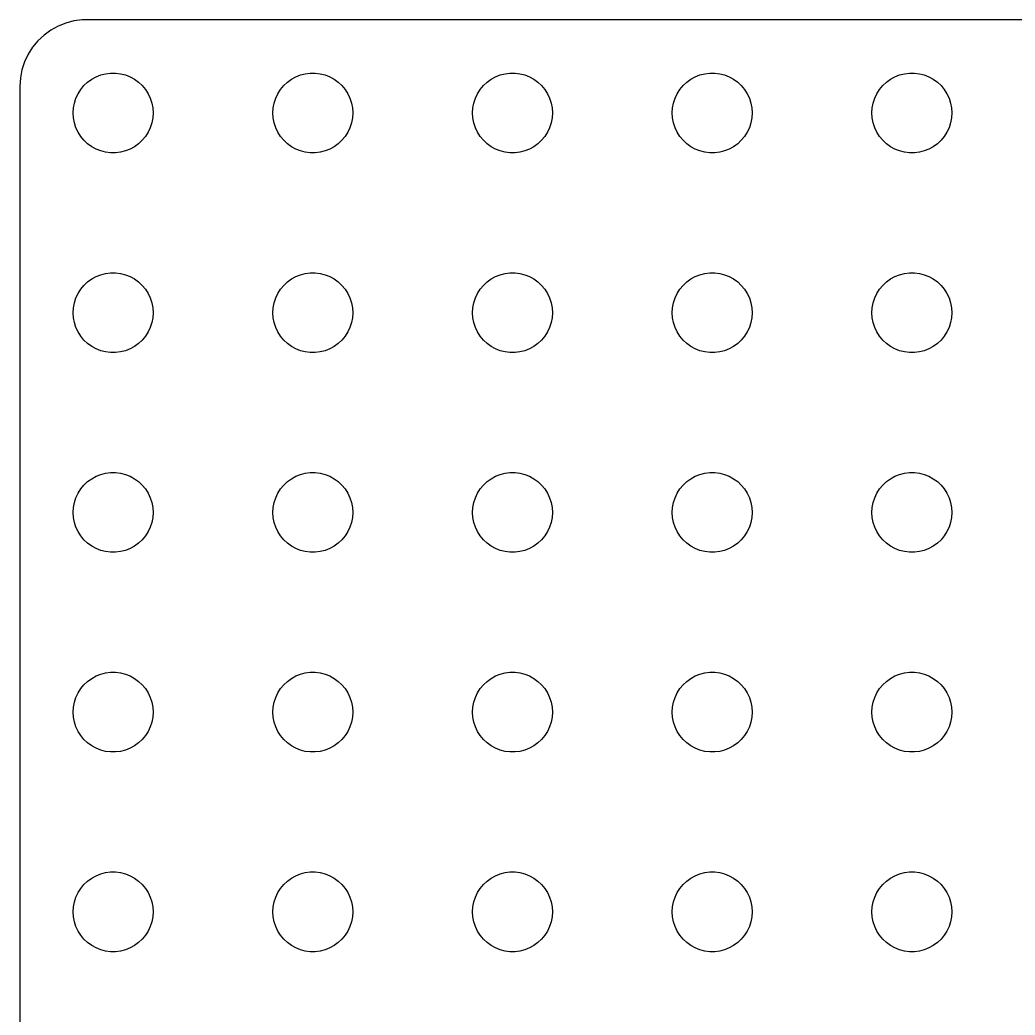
# Model space of a CAD drawing. Header units: metres. Extents: x 0 to 300, y 1 to 299.
# Drawn here: x 0.5 to 75.2, y 224.7 to 299.5 of the extents above; entities that cross this region are included whole.
import ezdxf

# ---------------------------------------------------------------- set-up
doc = ezdxf.new("R2010")
doc.units = ezdxf.units.M

msp = doc.modelspace()

# ---------------------------------------------------------------- linework, layer by layer
for p, q in [((3.37109, 299.024), (2.82086, 298.722)), ((3.95491, 299.255), (3.37109, 299.024)), ((4.56308, 299.411), (3.95491, 299.255)), ((5.18604, 299.49), (4.56308, 299.411)), ((294.814, 299.49), (5.18604, 299.49)), ((2.31287, 298.353), (1.85515, 297.923)), ((2.82086, 298.722), (2.31287, 298.353)), ((1.85515, 297.923), (1.45491, 297.439)), ((1.11845, 296.909), (0.85111, 296.341)), ((1.45491, 297.439), (1.11845, 296.909)), ((0.85111, 296.341), (0.65707, 295.743)), ((0.65707, 295.743), (0.53941, 295.127)), ((6.22266, 295.214), (6.57294, 295.353)), ((6.57294, 295.353), (6.93785, 295.447)), ((6.93785, 295.447), (7.31161, 295.494)), ((7.31161, 295.494), (7.68837, 295.494)), ((7.68837, 295.494), (8.06213, 295.447)), ((8.06213, 295.447), (8.42705, 295.353)), ((8.42705, 295.353), (8.77733, 295.214)), ((21.2227, 295.214), (21.5729, 295.353)), ((21.5729, 295.353), (21.9379, 295.447)), ((21.9379, 295.447), (22.3116, 295.494)), ((22.3116, 295.494), (22.6884, 295.494)), ((22.6884, 295.494), (23.0621, 295.447)), ((23.0621, 295.447), (23.427, 295.353)), ((23.427, 295.353), (23.7773, 295.214)), ((36.2227, 295.214), (36.5729, 295.353)), ((36.5729, 295.353), (36.9379, 295.447)), ((36.9379, 295.447), (37.3116, 295.494)), ((37.3116, 295.494), (37.6884, 295.494)), ((37.6884, 295.494), (38.0621, 295.447)), ((38.0621, 295.447), (38.427, 295.353)), ((38.427, 295.353), (38.7773, 295.214)), ((51.2227, 295.214), (51.5729, 295.353)), ((51.5729, 295.353), (51.9379, 295.447)), ((51.9379, 295.447), (52.3116, 295.494)), ((52.3116, 295.494), (52.6884, 295.494)), ((52.6884, 295.494), (53.0621, 295.447)), ((53.0621, 295.447), (53.427, 295.353)), ((53.427, 295.353), (53.7773, 295.214)), ((66.2227, 295.214), (66.573, 295.353)), ((66.573, 295.353), (66.9379, 295.447)), ((66.9379, 295.447), (67.3116, 295.494)), ((67.3116, 295.494), (67.6884, 295.494)), ((67.6884, 295.494), (68.0621, 295.447)), ((68.0621, 295.447), (68.427, 295.353)), ((68.427, 295.353), (68.7773, 295.214)), ((0.53941, 295.127), (0.5, 294.5)), ((5.07294, 294.263), (5.31308, 294.554)), ((5.31308, 294.554), (5.58772, 294.812)), ((5.58772, 294.812), (5.89252, 295.033)), ((5.89252, 295.033), (6.22266, 295.214)), ((8.77733, 295.214), (9.10747, 295.033)), ((9.10747, 295.033), (9.41226, 294.812)), ((9.41226, 294.812), (9.6869, 294.554)), ((9.6869, 294.554), (9.92705, 294.263)), ((20.0729, 294.263), (20.3131, 294.554)), ((20.3131, 294.554), (20.5877, 294.812)), ((20.5877, 294.812), (20.8925, 295.033)), ((20.8925, 295.033), (21.2227, 295.214)), ((23.7773, 295.214), (24.1075, 295.033)), ((24.1075, 295.033), (24.4123, 294.812)), ((24.4123, 294.812), (24.6869, 294.554)), ((24.6869, 294.554), (24.927, 294.263)), ((35.0729, 294.263), (35.3131, 294.554)), ((35.3131, 294.554), (35.5877, 294.812)), ((35.5877, 294.812), (35.8925, 295.033)), ((35.8925, 295.033), (36.2227, 295.214)), ((38.7773, 295.214), (39.1075, 295.033)), ((39.1075, 295.033), (39.4123, 294.812)), ((39.4123, 294.812), (39.6869, 294.554)), ((39.6869, 294.554), (39.927, 294.263)), ((50.0729, 294.263), (50.3131, 294.554)), ((50.3131, 294.554), (50.5877, 294.812)), ((50.5877, 294.812), (50.8925, 295.033)), ((50.8925, 295.033), (51.2227, 295.214)), ((53.7773, 295.214), (54.1075, 295.033)), ((54.1075, 295.033), (54.4123, 294.812)), ((54.4123, 294.812), (54.6869, 294.554)), ((54.6869, 294.554), (54.927, 294.263)), ((65.073, 294.263), (65.3131, 294.554)), ((65.3131, 294.554), (65.5877, 294.812)), ((65.5877, 294.812), (65.8925, 295.033)), ((65.8925, 295.033), (66.2227, 295.214)), ((68.7773, 295.214), (69.1075, 295.033)), ((69.1075, 295.033), (69.4123, 294.812)), ((69.4123, 294.812), (69.6869, 294.554)), ((69.6869, 294.554), (69.927, 294.263)), ((0.5, 294.5), (0.5, 5.5)), ((4.71066, 293.604), (4.87108, 293.945)), ((4.87108, 293.945), (5.07294, 294.263)), ((9.92705, 294.263), (10.1289, 293.945)), ((10.1289, 293.945), (10.2893, 293.604)), ((19.7107, 293.604), (19.8711, 293.945)), ((19.8711, 293.945), (20.0729, 294.263)), ((24.927, 294.263), (25.1289, 293.945)), ((25.1289, 293.945), (25.2893, 293.604)), ((34.7107, 293.604), (34.8711, 293.945)), ((34.8711, 293.945), (35.0729, 294.263)), ((39.927, 294.263), (40.1289, 293.945)), ((40.1289, 293.945), (40.2893, 293.604)), ((49.7107, 293.604), (49.8711, 293.945)), ((49.8711, 293.945), (50.0729, 294.263)), ((54.927, 294.263), (55.1289, 293.945)), ((55.1289, 293.945), (55.2893, 293.604)), ((64.7107, 293.604), (64.8711, 293.945)), ((64.8711, 293.945), (65.073, 294.263)), ((69.927, 294.263), (70.1289, 293.945)), ((70.1289, 293.945), (70.2893, 293.604)), ((4.52365, 292.876), (4.59424, 293.246)), ((4.59424, 293.246), (4.71066, 293.604)), ((10.2893, 293.604), (10.4057, 293.246)), ((10.4057, 293.246), (10.4763, 292.876)), ((19.5237, 292.876), (19.5942, 293.246)), ((19.5942, 293.246), (19.7107, 293.604)), ((25.2893, 293.604), (25.4057, 293.246)), ((25.4057, 293.246), (25.4763, 292.876)), ((34.5237, 292.876), (34.5942, 293.246)), ((34.5942, 293.246), (34.7107, 293.604)), ((40.2893, 293.604), (40.4057, 293.246)), ((40.4057, 293.246), (40.4763, 292.876)), ((49.5237, 292.876), (49.5942, 293.246)), ((49.5942, 293.246), (49.7107, 293.604)), ((55.2893, 293.604), (55.4057, 293.246)), ((55.4057, 293.246), (55.4763, 292.876)), ((64.5237, 292.876), (64.5943, 293.246)), ((64.5943, 293.246), (64.7107, 293.604)), ((70.2893, 293.604), (70.4057, 293.246)), ((70.4057, 293.246), (70.4763, 292.876)), ((4.5, 292.5), (4.52365, 292.876)), ((4.52365, 292.124), (4.5, 292.5)), ((10.4763, 292.876), (10.5, 292.5)), ((10.5, 292.5), (10.4763, 292.124)), ((19.5, 292.5), (19.5237, 292.876)), ((19.5237, 292.124), (19.5, 292.5)), ((25.4763, 292.876), (25.5, 292.5)), ((25.5, 292.5), (25.4763, 292.124)), ((34.5, 292.5), (34.5237, 292.876)), ((34.5237, 292.124), (34.5, 292.5)), ((40.4763, 292.876), (40.5, 292.5)), ((40.5, 292.5), (40.4763, 292.124)), ((49.5, 292.5), (49.5237, 292.876)), ((49.5237, 292.124), (49.5, 292.5)), ((55.4763, 292.876), (55.5, 292.5)), ((55.5, 292.5), (55.4763, 292.124)), ((64.5, 292.5), (64.5237, 292.876)), ((64.5237, 292.124), (64.5, 292.5)), ((70.4763, 292.876), (70.5, 292.5)), ((70.5, 292.5), (70.4763, 292.124)), ((4.59424, 291.754), (4.52365, 292.124)), ((4.71066, 291.396), (4.59424, 291.754)), ((10.4057, 291.754), (10.2893, 291.396)), ((10.4763, 292.124), (10.4057, 291.754)), ((19.5942, 291.754), (19.5237, 292.124)), ((19.7107, 291.396), (19.5942, 291.754)), ((25.4057, 291.754), (25.2893, 291.396)), ((25.4763, 292.124), (25.4057, 291.754)), ((34.5942, 291.754), (34.5237, 292.124)), ((34.7107, 291.396), (34.5942, 291.754)), ((40.4057, 291.754), (40.2893, 291.396)), ((40.4763, 292.124), (40.4057, 291.754)), ((49.5942, 291.754), (49.5237, 292.124)), ((49.7107, 291.396), (49.5942, 291.754)), ((55.4057, 291.754), (55.2893, 291.396)), ((55.4763, 292.124), (55.4057, 291.754)), ((64.5943, 291.754), (64.5237, 292.124)), ((64.7107, 291.396), (64.5943, 291.754)), ((70.4057, 291.754), (70.2893, 291.396)), ((70.4763, 292.124), (70.4057, 291.754)), ((4.87108, 291.055), (4.71066, 291.396)), ((5.07294, 290.737), (4.87108, 291.055)), ((10.1289, 291.055), (9.92705, 290.737)), ((10.2893, 291.396), (10.1289, 291.055)), ((19.8711, 291.055), (19.7107, 291.396)), ((20.0729, 290.737), (19.8711, 291.055)), ((25.1289, 291.055), (24.927, 290.737)), ((25.2893, 291.396), (25.1289, 291.055)), ((34.8711, 291.055), (34.7107, 291.396)), ((35.0729, 290.737), (34.8711, 291.055)), ((40.1289, 291.055), (39.927, 290.737)), ((40.2893, 291.396), (40.1289, 291.055)), ((49.8711, 291.055), (49.7107, 291.396)), ((50.0729, 290.737), (49.8711, 291.055)), ((55.1289, 291.055), (54.927, 290.737)), ((55.2893, 291.396), (55.1289, 291.055)), ((64.8711, 291.055), (64.7107, 291.396)), ((65.073, 290.737), (64.8711, 291.055)), ((70.1289, 291.055), (69.927, 290.737)), ((70.2893, 291.396), (70.1289, 291.055)), ((5.31308, 290.446), (5.07294, 290.737)), ((5.58772, 290.188), (5.31308, 290.446)), ((5.89252, 289.967), (5.58772, 290.188)), ((9.41226, 290.188), (9.10747, 289.967)), ((9.6869, 290.446), (9.41226, 290.188)), ((9.92705, 290.737), (9.6869, 290.446)), ((20.3131, 290.446), (20.0729, 290.737)), ((20.5877, 290.188), (20.3131, 290.446)), ((20.8925, 289.967), (20.5877, 290.188)), ((24.4123, 290.188), (24.1075, 289.967)), ((24.6869, 290.446), (24.4123, 290.188)), ((24.927, 290.737), (24.6869, 290.446)), ((35.3131, 290.446), (35.0729, 290.737)), ((35.5877, 290.188), (35.3131, 290.446)), ((35.8925, 289.967), (35.5877, 290.188)), ((39.4123, 290.188), (39.1075, 289.967)), ((39.6869, 290.446), (39.4123, 290.188)), ((39.927, 290.737), (39.6869, 290.446)), ((50.3131, 290.446), (50.0729, 290.737)), ((50.5877, 290.188), (50.3131, 290.446)), ((50.8925, 289.967), (50.5877, 290.188)), ((54.4123, 290.188), (54.1075, 289.967)), ((54.6869, 290.446), (54.4123, 290.188)), ((54.927, 290.737), (54.6869, 290.446)), ((65.3131, 290.446), (65.073, 290.737)), ((65.5877, 290.188), (65.3131, 290.446)), ((65.8925, 289.967), (65.5877, 290.188)), ((69.4123, 290.188), (69.1075, 289.967)), ((69.6869, 290.446), (69.4123, 290.188)), ((69.927, 290.737), (69.6869, 290.446)), ((6.22266, 289.786), (5.89252, 289.967)), ((6.57294, 289.647), (6.22266, 289.786)), ((6.93785, 289.553), (6.57294, 289.647)), ((7.31161, 289.506), (6.93785, 289.553)), ((7.68837, 289.506), (7.31161, 289.506)), ((8.06213, 289.553), (7.68837, 289.506)), ((8.42705, 289.647), (8.06213, 289.553)), ((8.77733, 289.786), (8.42705, 289.647)), ((9.10747, 289.967), (8.77733, 289.786)), ((21.2227, 289.786), (20.8925, 289.967)), ((21.5729, 289.647), (21.2227, 289.786)), ((21.9379, 289.553), (21.5729, 289.647)), ((22.3116, 289.506), (21.9379, 289.553)), ((22.6884, 289.506), (22.3116, 289.506)), ((23.0621, 289.553), (22.6884, 289.506)), ((23.427, 289.647), (23.0621, 289.553)), ((23.7773, 289.786), (23.427, 289.647)), ((24.1075, 289.967), (23.7773, 289.786)), ((36.2227, 289.786), (35.8925, 289.967)), ((36.5729, 289.647), (36.2227, 289.786)), ((36.9379, 289.553), (36.5729, 289.647)), ((37.3116, 289.506), (36.9379, 289.553)), ((37.6884, 289.506), (37.3116, 289.506)), ((38.0621, 289.553), (37.6884, 289.506)), ((38.427, 289.647), (38.0621, 289.553)), ((38.7773, 289.786), (38.427, 289.647)), ((39.1075, 289.967), (38.7773, 289.786)), ((51.2227, 289.786), (50.8925, 289.967)), ((51.5729, 289.647), (51.2227, 289.786)), ((51.9379, 289.553), (51.5729, 289.647)), ((52.3116, 289.506), (51.9379, 289.553)), ((52.6884, 289.506), (52.3116, 289.506)), ((53.0621, 289.553), (52.6884, 289.506)), ((53.427, 289.647), (53.0621, 289.553)), ((53.7773, 289.786), (53.427, 289.647)), ((54.1075, 289.967), (53.7773, 289.786)), ((66.2227, 289.786), (65.8925, 289.967)), ((66.573, 289.647), (66.2227, 289.786)), ((66.9379, 289.553), (66.573, 289.647)), ((67.3116, 289.506), (66.9379, 289.553)), ((67.6884, 289.506), (67.3116, 289.506)), ((68.0621, 289.553), (67.6884, 289.506)), ((68.427, 289.647), (68.0621, 289.553)), ((68.7773, 289.786), (68.427, 289.647)), ((69.1075, 289.967), (68.7773, 289.786)), ((6.22266, 280.214), (6.57294, 280.353)), ((6.57294, 280.353), (6.93785, 280.447)), ((6.93785, 280.447), (7.31161, 280.494)), ((7.31161, 280.494), (7.68837, 280.494)), ((7.68837, 280.494), (8.06213, 280.447)), ((8.06213, 280.447), (8.42705, 280.353)), ((8.42705, 280.353), (8.77733, 280.214)), ((21.2227, 280.214), (21.5729, 280.353)), ((21.5729, 280.353), (21.9379, 280.447)), ((21.9379, 280.447), (22.3116, 280.494)), ((22.3116, 280.494), (22.6884, 280.494)), ((22.6884, 280.494), (23.0621, 280.447)), ((23.0621, 280.447), (23.427, 280.353)), ((23.427, 280.353), (23.7773, 280.214)), ((36.2227, 280.214), (36.5729, 280.353)), ((36.5729, 280.353), (36.9379, 280.447)), ((36.9379, 280.447), (37.3116, 280.494)), ((37.3116, 280.494), (37.6884, 280.494)), ((37.6884, 280.494), (38.0621, 280.447)), ((38.0621, 280.447), (38.427, 280.353)), ((38.427, 280.353), (38.7773, 280.214)), ((51.2227, 280.214), (51.5729, 280.353)), ((51.5729, 280.353), (51.9379, 280.447)), ((51.9379, 280.447), (52.3116, 280.494)), ((52.3116, 280.494), (52.6884, 280.494)), ((52.6884, 280.494), (53.0621, 280.447)), ((53.0621, 280.447), (53.427, 280.353)), ((53.427, 280.353), (53.7773, 280.214)), ((66.2227, 280.214), (66.573, 280.353)), ((66.573, 280.353), (66.9379, 280.447)), ((66.9379, 280.447), (67.3116, 280.494)), ((67.3116, 280.494), (67.6884, 280.494)), ((67.6884, 280.494), (68.0621, 280.447)), ((68.0621, 280.447), (68.427, 280.353)), ((68.427, 280.353), (68.7773, 280.214)), ((5.31308, 279.554), (5.58772, 279.812)), ((5.58772, 279.812), (5.89252, 280.033)), ((5.89252, 280.033), (6.22266, 280.214)), ((8.77733, 280.214), (9.10747, 280.033)), ((9.10747, 280.033), (9.41226, 279.812)), ((9.41226, 279.812), (9.6869, 279.554)), ((20.3131, 279.554), (20.5877, 279.812)), ((20.5877, 279.812), (20.8925, 280.033)), ((20.8925, 280.033), (21.2227, 280.214)), ((23.7773, 280.214), (24.1075, 280.033)), ((24.1075, 280.033), (24.4123, 279.812)), ((24.4123, 279.812), (24.6869, 279.554)), ((35.3131, 279.554), (35.5877, 279.812)), ((35.5877, 279.812), (35.8925, 280.033)), ((35.8925, 280.033), (36.2227, 280.214)), ((38.7773, 280.214), (39.1075, 280.033)), ((39.1075, 280.033), (39.4123, 279.812)), ((39.4123, 279.812), (39.6869, 279.554)), ((50.3131, 279.554), (50.5877, 279.812)), ((50.5877, 279.812), (50.8925, 280.033)), ((50.8925, 280.033), (51.2227, 280.214)), ((53.7773, 280.214), (54.1075, 280.033)), ((54.1075, 280.033), (54.4123, 279.812)), ((54.4123, 279.812), (54.6869, 279.554)), ((65.3131, 279.554), (65.5877, 279.812)), ((65.5877, 279.812), (65.8925, 280.033)), ((65.8925, 280.033), (66.2227, 280.214)), ((68.7773, 280.214), (69.1075, 280.033)), ((69.1075, 280.033), (69.4123, 279.812)), ((69.4123, 279.812), (69.6869, 279.554)), ((4.71066, 278.604), (4.87108, 278.945)), ((4.87108, 278.945), (5.07294, 279.263)), ((5.07294, 279.263), (5.31308, 279.554)), ((9.6869, 279.554), (9.92705, 279.263)), ((9.92705, 279.263), (10.1289, 278.945)), ((10.1289, 278.945), (10.2893, 278.604)), ((19.7107, 278.604), (19.8711, 278.945)), ((19.8711, 278.945), (20.0729, 279.263)), ((20.0729, 279.263), (20.3131, 279.554)), ((24.6869, 279.554), (24.927, 279.263)), ((24.927, 279.263), (25.1289, 278.945)), ((25.1289, 278.945), (25.2893, 278.604)), ((34.7107, 278.604), (34.8711, 278.945)), ((34.8711, 278.945), (35.0729, 279.263)), ((35.0729, 279.263), (35.3131, 279.554)), ((39.6869, 279.554), (39.927, 279.263)), ((39.927, 279.263), (40.1289, 278.945)), ((40.1289, 278.945), (40.2893, 278.604)), ((49.7107, 278.604), (49.8711, 278.945)), ((49.8711, 278.945), (50.0729, 279.263)), ((50.0729, 279.263), (50.3131, 279.554)), ((54.6869, 279.554), (54.927, 279.263)), ((54.927, 279.263), (55.1289, 278.945)), ((55.1289, 278.945), (55.2893, 278.604)), ((64.7107, 278.604), (64.8711, 278.945)), ((64.8711, 278.945), (65.073, 279.263)), ((65.073, 279.263), (65.3131, 279.554)), ((69.6869, 279.554), (69.927, 279.263)), ((69.927, 279.263), (70.1289, 278.945)), ((70.1289, 278.945), (70.2893, 278.604)), ((4.52365, 277.876), (4.59424, 278.246)), ((4.59424, 278.246), (4.71066, 278.604)), ((10.2893, 278.604), (10.4057, 278.246)), ((10.4057, 278.246), (10.4763, 277.876)), ((19.5237, 277.876), (19.5942, 278.246)), ((19.5942, 278.246), (19.7107, 278.604)), ((25.2893, 278.604), (25.4057, 278.246)), ((25.4057, 278.246), (25.4763, 277.876)), ((34.5237, 277.876), (34.5942, 278.246)), ((34.5942, 278.246), (34.7107, 278.604)), ((40.2893, 278.604), (40.4057, 278.246)), ((40.4057, 278.246), (40.4763, 277.876)), ((49.5237, 277.876), (49.5942, 278.246)), ((49.5942, 278.246), (49.7107, 278.604)), ((55.2893, 278.604), (55.4057, 278.246)), ((55.4057, 278.246), (55.4763, 277.876)), ((64.5237, 277.876), (64.5943, 278.246)), ((64.5943, 278.246), (64.7107, 278.604)), ((70.2893, 278.604), (70.4057, 278.246)), ((70.4057, 278.246), (70.4763, 277.876)), ((4.5, 277.5), (4.52365, 277.876)), ((4.52365, 277.124), (4.5, 277.5)), ((10.4763, 277.876), (10.5, 277.5)), ((10.5, 277.5), (10.4763, 277.124)), ((19.5, 277.5), (19.5237, 277.876)), ((19.5237, 277.124), (19.5, 277.5)), ((25.4763, 277.876), (25.5, 277.5)), ((25.5, 277.5), (25.4763, 277.124)), ((34.5, 277.5), (34.5237, 277.876)), ((34.5237, 277.124), (34.5, 277.5)), ((40.4763, 277.876), (40.5, 277.5)), ((40.5, 277.5), (40.4763, 277.124)), ((49.5, 277.5), (49.5237, 277.876)), ((49.5237, 277.124), (49.5, 277.5)), ((55.4763, 277.876), (55.5, 277.5)), ((55.5, 277.5), (55.4763, 277.124)), ((64.5, 277.5), (64.5237, 277.876)), ((64.5237, 277.124), (64.5, 277.5)), ((70.4763, 277.876), (70.5, 277.5)), ((70.5, 277.5), (70.4763, 277.124)), ((4.59424, 276.754), (4.52365, 277.124)), ((4.71066, 276.396), (4.59424, 276.754)), ((10.4057, 276.754), (10.2893, 276.396)), ((10.4763, 277.124), (10.4057, 276.754)), ((19.5942, 276.754), (19.5237, 277.124)), ((19.7107, 276.396), (19.5942, 276.754)), ((25.4057, 276.754), (25.2893, 276.396)), ((25.4763, 277.124), (25.4057, 276.754)), ((34.5942, 276.754), (34.5237, 277.124)), ((34.7107, 276.396), (34.5942, 276.754)), ((40.4057, 276.754), (40.2893, 276.396)), ((40.4763, 277.124), (40.4057, 276.754)), ((49.5942, 276.754), (49.5237, 277.124)), ((49.7107, 276.396), (49.5942, 276.754)), ((55.4057, 276.754), (55.2893, 276.396)), ((55.4763, 277.124), (55.4057, 276.754)), ((64.5943, 276.754), (64.5237, 277.124)), ((64.7107, 276.396), (64.5943, 276.754)), ((70.4057, 276.754), (70.2893, 276.396)), ((70.4763, 277.124), (70.4057, 276.754)), ((4.87108, 276.055), (4.71066, 276.396)), ((5.07294, 275.737), (4.87108, 276.055)), ((10.1289, 276.055), (9.92705, 275.737)), ((10.2893, 276.396), (10.1289, 276.055)), ((19.8711, 276.055), (19.7107, 276.396)), ((20.0729, 275.737), (19.8711, 276.055)), ((25.1289, 276.055), (24.927, 275.737)), ((25.2893, 276.396), (25.1289, 276.055)), ((34.8711, 276.055), (34.7107, 276.396)), ((35.0729, 275.737), (34.8711, 276.055)), ((40.1289, 276.055), (39.927, 275.737)), ((40.2893, 276.396), (40.1289, 276.055)), ((49.8711, 276.055), (49.7107, 276.396)), ((50.0729, 275.737), (49.8711, 276.055)), ((55.1289, 276.055), (54.927, 275.737)), ((55.2893, 276.396), (55.1289, 276.055)), ((64.8711, 276.055), (64.7107, 276.396)), ((65.073, 275.737), (64.8711, 276.055)), ((70.1289, 276.055), (69.927, 275.737)), ((70.2893, 276.396), (70.1289, 276.055)), ((5.31308, 275.446), (5.07294, 275.737)), ((5.58772, 275.188), (5.31308, 275.446)), ((5.89252, 274.967), (5.58772, 275.188)), ((9.41226, 275.188), (9.10747, 274.967)), ((9.6869, 275.446), (9.41226, 275.188)), ((9.92705, 275.737), (9.6869, 275.446)), ((20.3131, 275.446), (20.0729, 275.737)), ((20.5877, 275.188), (20.3131, 275.446)), ((20.8925, 274.967), (20.5877, 275.188)), ((24.4123, 275.188), (24.1075, 274.967)), ((24.6869, 275.446), (24.4123, 275.188)), ((24.927, 275.737), (24.6869, 275.446)), ((35.3131, 275.446), (35.0729, 275.737)), ((35.5877, 275.188), (35.3131, 275.446)), ((35.8925, 274.967), (35.5877, 275.188)), ((39.4123, 275.188), (39.1075, 274.967)), ((39.6869, 275.446), (39.4123, 275.188)), ((39.927, 275.737), (39.6869, 275.446)), ((50.3131, 275.446), (50.0729, 275.737)), ((50.5877, 275.188), (50.3131, 275.446)), ((50.8925, 274.967), (50.5877, 275.188)), ((54.4123, 275.188), (54.1075, 274.967)), ((54.6869, 275.446), (54.4123, 275.188)), ((54.927, 275.737), (54.6869, 275.446)), ((65.3131, 275.446), (65.073, 275.737)), ((65.5877, 275.188), (65.3131, 275.446)), ((65.8925, 274.967), (65.5877, 275.188)), ((69.4123, 275.188), (69.1075, 274.967)), ((69.6869, 275.446), (69.4123, 275.188)), ((69.927, 275.737), (69.6869, 275.446)), ((6.22266, 274.786), (5.89252, 274.967)), ((6.57294, 274.647), (6.22266, 274.786)), ((6.93785, 274.553), (6.57294, 274.647)), ((7.31161, 274.506), (6.93785, 274.553)), ((7.68837, 274.506), (7.31161, 274.506)), ((8.06213, 274.553), (7.68837, 274.506)), ((8.42705, 274.647), (8.06213, 274.553)), ((8.77733, 274.786), (8.42705, 274.647)), ((9.10747, 274.967), (8.77733, 274.786)), ((21.2227, 274.786), (20.8925, 274.967)), ((21.5729, 274.647), (21.2227, 274.786)), ((21.9379, 274.553), (21.5729, 274.647)), ((22.3116, 274.506), (21.9379, 274.553)), ((22.6884, 274.506), (22.3116, 274.506)), ((23.0621, 274.553), (22.6884, 274.506)), ((23.427, 274.647), (23.0621, 274.553)), ((23.7773, 274.786), (23.427, 274.647)), ((24.1075, 274.967), (23.7773, 274.786)), ((36.2227, 274.786), (35.8925, 274.967)), ((36.5729, 274.647), (36.2227, 274.786)), ((36.9379, 274.553), (36.5729, 274.647)), ((37.3116, 274.506), (36.9379, 274.553)), ((37.6884, 274.506), (37.3116, 274.506)), ((38.0621, 274.553), (37.6884, 274.506)), ((38.427, 274.647), (38.0621, 274.553)), ((38.7773, 274.786), (38.427, 274.647)), ((39.1075, 274.967), (38.7773, 274.786)), ((51.2227, 274.786), (50.8925, 274.967)), ((51.5729, 274.647), (51.2227, 274.786)), ((51.9379, 274.553), (51.5729, 274.647)), ((52.3116, 274.506), (51.9379, 274.553)), ((52.6884, 274.506), (52.3116, 274.506)), ((53.0621, 274.553), (52.6884, 274.506)), ((53.427, 274.647), (53.0621, 274.553)), ((53.7773, 274.786), (53.427, 274.647)), ((54.1075, 274.967), (53.7773, 274.786)), ((66.2227, 274.786), (65.8925, 274.967)), ((66.573, 274.647), (66.2227, 274.786)), ((66.9379, 274.553), (66.573, 274.647)), ((67.3116, 274.506), (66.9379, 274.553)), ((67.6884, 274.506), (67.3116, 274.506)), ((68.0621, 274.553), (67.6884, 274.506)), ((68.427, 274.647), (68.0621, 274.553)), ((68.7773, 274.786), (68.427, 274.647)), ((69.1075, 274.967), (68.7773, 274.786)), ((6.57294, 265.353), (6.93785, 265.447)), ((6.93785, 265.447), (7.31161, 265.494)), ((7.31161, 265.494), (7.68837, 265.494)), ((7.68837, 265.494), (8.06213, 265.447)), ((8.06213, 265.447), (8.42705, 265.353)), ((21.5729, 265.353), (21.9379, 265.447)), ((21.9379, 265.447), (22.3116, 265.494)), ((22.3116, 265.494), (22.6884, 265.494)), ((22.6884, 265.494), (23.0621, 265.447)), ((23.0621, 265.447), (23.427, 265.353)), ((36.5729, 265.353), (36.9379, 265.447)), ((36.9379, 265.447), (37.3116, 265.494)), ((37.3116, 265.494), (37.6884, 265.494)), ((37.6884, 265.494), (38.0621, 265.447)), ((38.0621, 265.447), (38.427, 265.353)), ((51.5729, 265.353), (51.9379, 265.447)), ((51.9379, 265.447), (52.3116, 265.494)), ((52.3116, 265.494), (52.6884, 265.494)), ((52.6884, 265.494), (53.0621, 265.447)), ((53.0621, 265.447), (53.427, 265.353)), ((66.573, 265.353), (66.9379, 265.447)), ((66.9379, 265.447), (67.3116, 265.494)), ((67.3116, 265.494), (67.6884, 265.494)), ((67.6884, 265.494), (68.0621, 265.447)), ((68.0621, 265.447), (68.427, 265.353)), ((5.31308, 264.554), (5.58772, 264.812)), ((5.58772, 264.812), (5.89252, 265.033)), ((5.89252, 265.033), (6.22266, 265.214)), ((6.22266, 265.214), (6.57294, 265.353)), ((8.42705, 265.353), (8.77733, 265.214)), ((8.77733, 265.214), (9.10747, 265.033)), ((9.10747, 265.033), (9.41226, 264.812)), ((9.41226, 264.812), (9.6869, 264.554)), ((20.3131, 264.554), (20.5877, 264.812)), ((20.5877, 264.812), (20.8925, 265.033)), ((20.8925, 265.033), (21.2227, 265.214)), ((21.2227, 265.214), (21.5729, 265.353)), ((23.427, 265.353), (23.7773, 265.214)), ((23.7773, 265.214), (24.1075, 265.033)), ((24.1075, 265.033), (24.4123, 264.812)), ((24.4123, 264.812), (24.6869, 264.554)), ((35.3131, 264.554), (35.5877, 264.812)), ((35.5877, 264.812), (35.8925, 265.033)), ((35.8925, 265.033), (36.2227, 265.214)), ((36.2227, 265.214), (36.5729, 265.353)), ((38.427, 265.353), (38.7773, 265.214)), ((38.7773, 265.214), (39.1075, 265.033)), ((39.1075, 265.033), (39.4123, 264.812)), ((39.4123, 264.812), (39.6869, 264.554)), ((50.3131, 264.554), (50.5877, 264.812)), ((50.5877, 264.812), (50.8925, 265.033)), ((50.8925, 265.033), (51.2227, 265.214)), ((51.2227, 265.214), (51.5729, 265.353)), ((53.427, 265.353), (53.7773, 265.214)), ((53.7773, 265.214), (54.1075, 265.033)), ((54.1075, 265.033), (54.4123, 264.812)), ((54.4123, 264.812), (54.6869, 264.554)), ((65.3131, 264.554), (65.5877, 264.812)), ((65.5877, 264.812), (65.8925, 265.033)), ((65.8925, 265.033), (66.2227, 265.214)), ((66.2227, 265.214), (66.573, 265.353)), ((68.427, 265.353), (68.7773, 265.214)), ((68.7773, 265.214), (69.1075, 265.033)), ((69.1075, 265.033), (69.4123, 264.812)), ((69.4123, 264.812), (69.6869, 264.554)), ((4.71066, 263.604), (4.87108, 263.945)), ((4.87108, 263.945), (5.07294, 264.263)), ((5.07294, 264.263), (5.31308, 264.554)), ((9.6869, 264.554), (9.92705, 264.263)), ((9.92705, 264.263), (10.1289, 263.945)), ((10.1289, 263.945), (10.2893, 263.604)), ((19.7107, 263.604), (19.8711, 263.945)), ((19.8711, 263.945), (20.0729, 264.263)), ((20.0729, 264.263), (20.3131, 264.554)), ((24.6869, 264.554), (24.927, 264.263)), ((24.927, 264.263), (25.1289, 263.945)), ((25.1289, 263.945), (25.2893, 263.604)), ((34.7107, 263.604), (34.8711, 263.945)), ((34.8711, 263.945), (35.0729, 264.263)), ((35.0729, 264.263), (35.3131, 264.554)), ((39.6869, 264.554), (39.927, 264.263)), ((39.927, 264.263), (40.1289, 263.945)), ((40.1289, 263.945), (40.2893, 263.604)), ((49.7107, 263.604), (49.8711, 263.945)), ((49.8711, 263.945), (50.0729, 264.263)), ((50.0729, 264.263), (50.3131, 264.554)), ((54.6869, 264.554), (54.927, 264.263)), ((54.927, 264.263), (55.1289, 263.945)), ((55.1289, 263.945), (55.2893, 263.604)), ((64.7107, 263.604), (64.8711, 263.945)), ((64.8711, 263.945), (65.073, 264.263)), ((65.073, 264.263), (65.3131, 264.554)), ((69.6869, 264.554), (69.927, 264.263)), ((69.927, 264.263), (70.1289, 263.945)), ((70.1289, 263.945), (70.2893, 263.604)), ((4.52365, 262.876), (4.59424, 263.246)), ((4.59424, 263.246), (4.71066, 263.604)), ((10.2893, 263.604), (10.4057, 263.246)), ((10.4057, 263.246), (10.4763, 262.876)), ((19.5237, 262.876), (19.5942, 263.246)), ((19.5942, 263.246), (19.7107, 263.604)), ((25.2893, 263.604), (25.4057, 263.246)), ((25.4057, 263.246), (25.4763, 262.876)), ((34.5237, 262.876), (34.5942, 263.246)), ((34.5942, 263.246), (34.7107, 263.604)), ((40.2893, 263.604), (40.4057, 263.246)), ((40.4057, 263.246), (40.4763, 262.876)), ((49.5237, 262.876), (49.5942, 263.246)), ((49.5942, 263.246), (49.7107, 263.604)), ((55.2893, 263.604), (55.4057, 263.246)), ((55.4057, 263.246), (55.4763, 262.876)), ((64.5237, 262.876), (64.5943, 263.246)), ((64.5943, 263.246), (64.7107, 263.604)), ((70.2893, 263.604), (70.4057, 263.246)), ((70.4057, 263.246), (70.4763, 262.876)), ((4.5, 262.5), (4.52365, 262.876)), ((4.52365, 262.124), (4.5, 262.5)), ((10.4763, 262.876), (10.5, 262.5)), ((10.5, 262.5), (10.4763, 262.124)), ((19.5, 262.5), (19.5237, 262.876)), ((19.5237, 262.124), (19.5, 262.5)), ((25.4763, 262.876), (25.5, 262.5)), ((25.5, 262.5), (25.4763, 262.124)), ((34.5, 262.5), (34.5237, 262.876)), ((34.5237, 262.124), (34.5, 262.5)), ((40.4763, 262.876), (40.5, 262.5)), ((40.5, 262.5), (40.4763, 262.124)), ((49.5, 262.5), (49.5237, 262.876)), ((49.5237, 262.124), (49.5, 262.5)), ((55.4763, 262.876), (55.5, 262.5)), ((55.5, 262.5), (55.4763, 262.124)), ((64.5, 262.5), (64.5237, 262.876)), ((64.5237, 262.124), (64.5, 262.5)), ((70.4763, 262.876), (70.5, 262.5)), ((70.5, 262.5), (70.4763, 262.124)), ((4.59424, 261.754), (4.52365, 262.124)), ((4.71066, 261.396), (4.59424, 261.754)), ((10.4057, 261.754), (10.2893, 261.396)), ((10.4763, 262.124), (10.4057, 261.754)), ((19.5942, 261.754), (19.5237, 262.124)), ((19.7107, 261.396), (19.5942, 261.754)), ((25.4057, 261.754), (25.2893, 261.396)), ((25.4763, 262.124), (25.4057, 261.754)), ((34.5942, 261.754), (34.5237, 262.124)), ((34.7107, 261.396), (34.5942, 261.754)), ((40.4057, 261.754), (40.2893, 261.396)), ((40.4763, 262.124), (40.4057, 261.754)), ((49.5942, 261.754), (49.5237, 262.124)), ((49.7107, 261.396), (49.5942, 261.754)), ((55.4057, 261.754), (55.2893, 261.396)), ((55.4763, 262.124), (55.4057, 261.754)), ((64.5943, 261.754), (64.5237, 262.124)), ((64.7107, 261.396), (64.5943, 261.754)), ((70.4057, 261.754), (70.2893, 261.396)), ((70.4763, 262.124), (70.4057, 261.754)), ((4.87108, 261.055), (4.71066, 261.396)), ((5.07294, 260.737), (4.87108, 261.055)), ((10.1289, 261.055), (9.92705, 260.737)), ((10.2893, 261.396), (10.1289, 261.055)), ((19.8711, 261.055), (19.7107, 261.396)), ((20.0729, 260.737), (19.8711, 261.055)), ((25.1289, 261.055), (24.927, 260.737)), ((25.2893, 261.396), (25.1289, 261.055)), ((34.8711, 261.055), (34.7107, 261.396)), ((35.0729, 260.737), (34.8711, 261.055)), ((40.1289, 261.055), (39.927, 260.737)), ((40.2893, 261.396), (40.1289, 261.055)), ((49.8711, 261.055), (49.7107, 261.396)), ((50.0729, 260.737), (49.8711, 261.055)), ((55.1289, 261.055), (54.927, 260.737)), ((55.2893, 261.396), (55.1289, 261.055)), ((64.8711, 261.055), (64.7107, 261.396)), ((65.073, 260.737), (64.8711, 261.055)), ((70.1289, 261.055), (69.927, 260.737)), ((70.2893, 261.396), (70.1289, 261.055)), ((5.31308, 260.446), (5.07294, 260.737)), ((5.58772, 260.188), (5.31308, 260.446)), ((5.89252, 259.967), (5.58772, 260.188)), ((9.41226, 260.188), (9.10747, 259.967)), ((9.6869, 260.446), (9.41226, 260.188)), ((9.92705, 260.737), (9.6869, 260.446)), ((20.3131, 260.446), (20.0729, 260.737)), ((20.5877, 260.188), (20.3131, 260.446)), ((20.8925, 259.967), (20.5877, 260.188)), ((24.4123, 260.188), (24.1075, 259.967)), ((24.6869, 260.446), (24.4123, 260.188)), ((24.927, 260.737), (24.6869, 260.446)), ((35.3131, 260.446), (35.0729, 260.737)), ((35.5877, 260.188), (35.3131, 260.446)), ((35.8925, 259.967), (35.5877, 260.188)), ((39.4123, 260.188), (39.1075, 259.967)), ((39.6869, 260.446), (39.4123, 260.188)), ((39.927, 260.737), (39.6869, 260.446)), ((50.3131, 260.446), (50.0729, 260.737)), ((50.5877, 260.188), (50.3131, 260.446)), ((50.8925, 259.967), (50.5877, 260.188)), ((54.4123, 260.188), (54.1075, 259.967)), ((54.6869, 260.446), (54.4123, 260.188)), ((54.927, 260.737), (54.6869, 260.446)), ((65.3131, 260.446), (65.073, 260.737)), ((65.5877, 260.188), (65.3131, 260.446)), ((65.8925, 259.967), (65.5877, 260.188)), ((69.4123, 260.188), (69.1075, 259.967)), ((69.6869, 260.446), (69.4123, 260.188)), ((69.927, 260.737), (69.6869, 260.446)), ((6.22266, 259.786), (5.89252, 259.967)), ((6.57294, 259.647), (6.22266, 259.786)), ((6.93785, 259.553), (6.57294, 259.647)), ((7.31161, 259.506), (6.93785, 259.553)), ((7.68837, 259.506), (7.31161, 259.506)), ((8.06213, 259.553), (7.68837, 259.506)), ((8.42705, 259.647), (8.06213, 259.553)), ((8.77733, 259.786), (8.42705, 259.647)), ((9.10747, 259.967), (8.77733, 259.786)), ((21.2227, 259.786), (20.8925, 259.967)), ((21.5729, 259.647), (21.2227, 259.786)), ((21.9379, 259.553), (21.5729, 259.647)), ((22.3116, 259.506), (21.9379, 259.553)), ((22.6884, 259.506), (22.3116, 259.506)), ((23.0621, 259.553), (22.6884, 259.506)), ((23.427, 259.647), (23.0621, 259.553)), ((23.7773, 259.786), (23.427, 259.647)), ((24.1075, 259.967), (23.7773, 259.786)), ((36.2227, 259.786), (35.8925, 259.967)), ((36.5729, 259.647), (36.2227, 259.786)), ((36.9379, 259.553), (36.5729, 259.647)), ((37.3116, 259.506), (36.9379, 259.553)), ((37.6884, 259.506), (37.3116, 259.506)), ((38.0621, 259.553), (37.6884, 259.506)), ((38.427, 259.647), (38.0621, 259.553)), ((38.7773, 259.786), (38.427, 259.647)), ((39.1075, 259.967), (38.7773, 259.786)), ((51.2227, 259.786), (50.8925, 259.967)), ((51.5729, 259.647), (51.2227, 259.786)), ((51.9379, 259.553), (51.5729, 259.647)), ((52.3116, 259.506), (51.9379, 259.553)), ((52.6884, 259.506), (52.3116, 259.506)), ((53.0621, 259.553), (52.6884, 259.506)), ((53.427, 259.647), (53.0621, 259.553)), ((53.7773, 259.786), (53.427, 259.647)), ((54.1075, 259.967), (53.7773, 259.786)), ((66.2227, 259.786), (65.8925, 259.967)), ((66.573, 259.647), (66.2227, 259.786)), ((66.9379, 259.553), (66.573, 259.647)), ((67.3116, 259.506), (66.9379, 259.553)), ((67.6884, 259.506), (67.3116, 259.506)), ((68.0621, 259.553), (67.6884, 259.506)), ((68.427, 259.647), (68.0621, 259.553)), ((68.7773, 259.786), (68.427, 259.647)), ((69.1075, 259.967), (68.7773, 259.786)), ((6.57294, 250.353), (6.93785, 250.447)), ((6.93785, 250.447), (7.31161, 250.494)), ((7.31161, 250.494), (7.68837, 250.494)), ((7.68837, 250.494), (8.06213, 250.447)), ((8.06213, 250.447), (8.42705, 250.353)), ((21.5729, 250.353), (21.9379, 250.447)), ((21.9379, 250.447), (22.3116, 250.494)), ((22.3116, 250.494), (22.6884, 250.494)), ((22.6884, 250.494), (23.0621, 250.447)), ((23.0621, 250.447), (23.427, 250.353)), ((36.5729, 250.353), (36.9379, 250.447)), ((36.9379, 250.447), (37.3116, 250.494)), ((37.3116, 250.494), (37.6884, 250.494)), ((37.6884, 250.494), (38.0621, 250.447)), ((38.0621, 250.447), (38.427, 250.353)), ((51.5729, 250.353), (51.9379, 250.447)), ((51.9379, 250.447), (52.3116, 250.494)), ((52.3116, 250.494), (52.6884, 250.494)), ((52.6884, 250.494), (53.0621, 250.447)), ((53.0621, 250.447), (53.427, 250.353)), ((66.573, 250.353), (66.9379, 250.447)), ((66.9379, 250.447), (67.3116, 250.494)), ((67.3116, 250.494), (67.6884, 250.494)), ((67.6884, 250.494), (68.0621, 250.447)), ((68.0621, 250.447), (68.427, 250.353)), ((5.31308, 249.554), (5.58772, 249.812)), ((5.58772, 249.812), (5.89252, 250.033)), ((5.89252, 250.033), (6.22266, 250.214)), ((6.22266, 250.214), (6.57294, 250.353)), ((8.42705, 250.353), (8.77733, 250.214)), ((8.77733, 250.214), (9.10747, 250.033)), ((9.10747, 250.033), (9.41226, 249.812)), ((9.41226, 249.812), (9.6869, 249.554)), ((20.3131, 249.554), (20.5877, 249.812)), ((20.5877, 249.812), (20.8925, 250.033)), ((20.8925, 250.033), (21.2227, 250.214)), ((21.2227, 250.214), (21.5729, 250.353)), ((23.427, 250.353), (23.7773, 250.214)), ((23.7773, 250.214), (24.1075, 250.033)), ((24.1075, 250.033), (24.4123, 249.812)), ((24.4123, 249.812), (24.6869, 249.554)), ((35.3131, 249.554), (35.5877, 249.812)), ((35.5877, 249.812), (35.8925, 250.033)), ((35.8925, 250.033), (36.2227, 250.214)), ((36.2227, 250.214), (36.5729, 250.353)), ((38.427, 250.353), (38.7773, 250.214)), ((38.7773, 250.214), (39.1075, 250.033)), ((39.1075, 250.033), (39.4123, 249.812)), ((39.4123, 249.812), (39.6869, 249.554)), ((50.3131, 249.554), (50.5877, 249.812)), ((50.5877, 249.812), (50.8925, 250.033)), ((50.8925, 250.033), (51.2227, 250.214)), ((51.2227, 250.214), (51.5729, 250.353)), ((53.427, 250.353), (53.7773, 250.214)), ((53.7773, 250.214), (54.1075, 250.033)), ((54.1075, 250.033), (54.4123, 249.812)), ((54.4123, 249.812), (54.6869, 249.554)), ((65.3131, 249.554), (65.5877, 249.812)), ((65.5877, 249.812), (65.8925, 250.033)), ((65.8925, 250.033), (66.2227, 250.214)), ((66.2227, 250.214), (66.573, 250.353)), ((68.427, 250.353), (68.7773, 250.214)), ((68.7773, 250.214), (69.1075, 250.033)), ((69.1075, 250.033), (69.4123, 249.812)), ((69.4123, 249.812), (69.6869, 249.554)), ((4.71066, 248.604), (4.87108, 248.945)), ((4.87108, 248.945), (5.07294, 249.263)), ((5.07294, 249.263), (5.31308, 249.554)), ((9.6869, 249.554), (9.92705, 249.263)), ((9.92705, 249.263), (10.1289, 248.945)), ((10.1289, 248.945), (10.2893, 248.604)), ((19.7107, 248.604), (19.8711, 248.945)), ((19.8711, 248.945), (20.0729, 249.263)), ((20.0729, 249.263), (20.3131, 249.554)), ((24.6869, 249.554), (24.927, 249.263)), ((24.927, 249.263), (25.1289, 248.945)), ((25.1289, 248.945), (25.2893, 248.604)), ((34.7107, 248.604), (34.8711, 248.945)), ((34.8711, 248.945), (35.0729, 249.263)), ((35.0729, 249.263), (35.3131, 249.554)), ((39.6869, 249.554), (39.927, 249.263)), ((39.927, 249.263), (40.1289, 248.945)), ((40.1289, 248.945), (40.2893, 248.604)), ((49.7107, 248.604), (49.8711, 248.945)), ((49.8711, 248.945), (50.0729, 249.263)), ((50.0729, 249.263), (50.3131, 249.554)), ((54.6869, 249.554), (54.927, 249.263)), ((54.927, 249.263), (55.1289, 248.945)), ((55.1289, 248.945), (55.2893, 248.604)), ((64.7107, 248.604), (64.8711, 248.945)), ((64.8711, 248.945), (65.073, 249.263)), ((65.073, 249.263), (65.3131, 249.554)), ((69.6869, 249.554), (69.927, 249.263)), ((69.927, 249.263), (70.1289, 248.945)), ((70.1289, 248.945), (70.2893, 248.604)), ((4.52365, 247.876), (4.59424, 248.246)), ((4.59424, 248.246), (4.71066, 248.604)), ((10.2893, 248.604), (10.4057, 248.246)), ((10.4057, 248.246), (10.4763, 247.876)), ((19.5237, 247.876), (19.5942, 248.246)), ((19.5942, 248.246), (19.7107, 248.604)), ((25.2893, 248.604), (25.4057, 248.246)), ((25.4057, 248.246), (25.4763, 247.876)), ((34.5237, 247.876), (34.5942, 248.246)), ((34.5942, 248.246), (34.7107, 248.604)), ((40.2893, 248.604), (40.4057, 248.246)), ((40.4057, 248.246), (40.4763, 247.876)), ((49.5237, 247.876), (49.5942, 248.246)), ((49.5942, 248.246), (49.7107, 248.604)), ((55.2893, 248.604), (55.4057, 248.246)), ((55.4057, 248.246), (55.4763, 247.876)), ((64.5237, 247.876), (64.5943, 248.246)), ((64.5943, 248.246), (64.7107, 248.604)), ((70.2893, 248.604), (70.4057, 248.246)), ((70.4057, 248.246), (70.4763, 247.876)), ((4.5, 247.5), (4.52365, 247.876)), ((4.52365, 247.124), (4.5, 247.5)), ((10.4763, 247.876), (10.5, 247.5)), ((10.5, 247.5), (10.4763, 247.124)), ((19.5, 247.5), (19.5237, 247.876)), ((19.5237, 247.124), (19.5, 247.5)), ((25.4763, 247.876), (25.5, 247.5)), ((25.5, 247.5), (25.4763, 247.124)), ((34.5, 247.5), (34.5237, 247.876)), ((34.5237, 247.124), (34.5, 247.5)), ((40.4763, 247.876), (40.5, 247.5)), ((40.5, 247.5), (40.4763, 247.124)), ((49.5, 247.5), (49.5237, 247.876)), ((49.5237, 247.124), (49.5, 247.5)), ((55.4763, 247.876), (55.5, 247.5)), ((55.5, 247.5), (55.4763, 247.124)), ((64.5, 247.5), (64.5237, 247.876)), ((64.5237, 247.124), (64.5, 247.5)), ((70.4763, 247.876), (70.5, 247.5)), ((70.5, 247.5), (70.4763, 247.124)), ((4.59424, 246.754), (4.52365, 247.124)), ((4.71066, 246.396), (4.59424, 246.754)), ((10.4057, 246.754), (10.2893, 246.396)), ((10.4763, 247.124), (10.4057, 246.754)), ((19.5942, 246.754), (19.5237, 247.124)), ((19.7107, 246.396), (19.5942, 246.754)), ((25.4057, 246.754), (25.2893, 246.396)), ((25.4763, 247.124), (25.4057, 246.754)), ((34.5942, 246.754), (34.5237, 247.124)), ((34.7107, 246.396), (34.5942, 246.754)), ((40.4057, 246.754), (40.2893, 246.396)), ((40.4763, 247.124), (40.4057, 246.754)), ((49.5942, 246.754), (49.5237, 247.124)), ((49.7107, 246.396), (49.5942, 246.754)), ((55.4057, 246.754), (55.2893, 246.396)), ((55.4763, 247.124), (55.4057, 246.754)), ((64.5943, 246.754), (64.5237, 247.124)), ((64.7107, 246.396), (64.5943, 246.754)), ((70.4057, 246.754), (70.2893, 246.396)), ((70.4763, 247.124), (70.4057, 246.754)), ((4.87108, 246.055), (4.71066, 246.396)), ((5.07294, 245.737), (4.87108, 246.055)), ((10.1289, 246.055), (9.92705, 245.737)), ((10.2893, 246.396), (10.1289, 246.055)), ((19.8711, 246.055), (19.7107, 246.396)), ((20.0729, 245.737), (19.8711, 246.055)), ((25.1289, 246.055), (24.927, 245.737)), ((25.2893, 246.396), (25.1289, 246.055)), ((34.8711, 246.055), (34.7107, 246.396)), ((35.0729, 245.737), (34.8711, 246.055)), ((40.1289, 246.055), (39.927, 245.737)), ((40.2893, 246.396), (40.1289, 246.055)), ((49.8711, 246.055), (49.7107, 246.396)), ((50.0729, 245.737), (49.8711, 246.055)), ((55.1289, 246.055), (54.927, 245.737)), ((55.2893, 246.396), (55.1289, 246.055)), ((64.8711, 246.055), (64.7107, 246.396)), ((65.073, 245.737), (64.8711, 246.055)), ((70.1289, 246.055), (69.927, 245.737)), ((70.2893, 246.396), (70.1289, 246.055)), ((5.31308, 245.446), (5.07294, 245.737)), ((5.58772, 245.188), (5.31308, 245.446)), ((5.89252, 244.967), (5.58772, 245.188)), ((9.41226, 245.188), (9.10747, 244.967)), ((9.6869, 245.446), (9.41226, 245.188)), ((9.92705, 245.737), (9.6869, 245.446)), ((20.3131, 245.446), (20.0729, 245.737)), ((20.5877, 245.188), (20.3131, 245.446)), ((20.8925, 244.967), (20.5877, 245.188)), ((24.4123, 245.188), (24.1075, 244.967)), ((24.6869, 245.446), (24.4123, 245.188)), ((24.927, 245.737), (24.6869, 245.446)), ((35.3131, 245.446), (35.0729, 245.737)), ((35.5877, 245.188), (35.3131, 245.446)), ((35.8925, 244.967), (35.5877, 245.188)), ((39.4123, 245.188), (39.1075, 244.967)), ((39.6869, 245.446), (39.4123, 245.188)), ((39.927, 245.737), (39.6869, 245.446)), ((50.3131, 245.446), (50.0729, 245.737)), ((50.5877, 245.188), (50.3131, 245.446)), ((50.8925, 244.967), (50.5877, 245.188)), ((54.4123, 245.188), (54.1075, 244.967)), ((54.6869, 245.446), (54.4123, 245.188)), ((54.927, 245.737), (54.6869, 245.446)), ((65.3131, 245.446), (65.073, 245.737)), ((65.5877, 245.188), (65.3131, 245.446)), ((65.8925, 244.967), (65.5877, 245.188)), ((69.4123, 245.188), (69.1075, 244.967)), ((69.6869, 245.446), (69.4123, 245.188)), ((69.927, 245.737), (69.6869, 245.446)), ((6.22266, 244.786), (5.89252, 244.967)), ((6.57294, 244.647), (6.22266, 244.786)), ((6.93785, 244.553), (6.57294, 244.647)), ((7.31161, 244.506), (6.93785, 244.553)), ((7.68837, 244.506), (7.31161, 244.506)), ((8.06213, 244.553), (7.68837, 244.506)), ((8.42705, 244.647), (8.06213, 244.553)), ((8.77733, 244.786), (8.42705, 244.647)), ((9.10747, 244.967), (8.77733, 244.786)), ((21.2227, 244.786), (20.8925, 244.967)), ((21.5729, 244.647), (21.2227, 244.786)), ((21.9379, 244.553), (21.5729, 244.647)), ((22.3116, 244.506), (21.9379, 244.553)), ((22.6884, 244.506), (22.3116, 244.506)), ((23.0621, 244.553), (22.6884, 244.506)), ((23.427, 244.647), (23.0621, 244.553)), ((23.7773, 244.786), (23.427, 244.647)), ((24.1075, 244.967), (23.7773, 244.786)), ((36.2227, 244.786), (35.8925, 244.967)), ((36.5729, 244.647), (36.2227, 244.786)), ((36.9379, 244.553), (36.5729, 244.647)), ((37.3116, 244.506), (36.9379, 244.553)), ((37.6884, 244.506), (37.3116, 244.506)), ((38.0621, 244.553), (37.6884, 244.506)), ((38.427, 244.647), (38.0621, 244.553)), ((38.7773, 244.786), (38.427, 244.647)), ((39.1075, 244.967), (38.7773, 244.786)), ((51.2227, 244.786), (50.8925, 244.967)), ((51.5729, 244.647), (51.2227, 244.786)), ((51.9379, 244.553), (51.5729, 244.647)), ((52.3116, 244.506), (51.9379, 244.553)), ((52.6884, 244.506), (52.3116, 244.506)), ((53.0621, 244.553), (52.6884, 244.506)), ((53.427, 244.647), (53.0621, 244.553)), ((53.7773, 244.786), (53.427, 244.647)), ((54.1075, 244.967), (53.7773, 244.786)), ((66.2227, 244.786), (65.8925, 244.967)), ((66.573, 244.647), (66.2227, 244.786)), ((66.9379, 244.553), (66.573, 244.647)), ((67.3116, 244.506), (66.9379, 244.553)), ((67.6884, 244.506), (67.3116, 244.506)), ((68.0621, 244.553), (67.6884, 244.506)), ((68.427, 244.647), (68.0621, 244.553)), ((68.7773, 244.786), (68.427, 244.647)), ((69.1075, 244.967), (68.7773, 244.786)), ((6.93785, 235.447), (7.31161, 235.494)), ((7.31161, 235.494), (7.68837, 235.494)), ((7.68837, 235.494), (8.06213, 235.447)), ((21.9379, 235.447), (22.3116, 235.494)), ((22.3116, 235.494), (22.6884, 235.494)), ((22.6884, 235.494), (23.0621, 235.447)), ((36.9379, 235.447), (37.3116, 235.494)), ((37.3116, 235.494), (37.6884, 235.494)), ((37.6884, 235.494), (38.0621, 235.447)), ((51.9379, 235.447), (52.3116, 235.494)), ((52.3116, 235.494), (52.6884, 235.494)), ((52.6884, 235.494), (53.0621, 235.447)), ((66.9379, 235.447), (67.3116, 235.494)), ((67.3116, 235.494), (67.6884, 235.494)), ((67.6884, 235.494), (68.0621, 235.447)), ((5.31308, 234.554), (5.58772, 234.812)), ((5.58772, 234.812), (5.89252, 235.033)), ((5.89252, 235.033), (6.22266, 235.214)), ((6.22266, 235.214), (6.57294, 235.353)), ((6.57294, 235.353), (6.93785, 235.447)), ((8.06213, 235.447), (8.42705, 235.353)), ((8.42705, 235.353), (8.77733, 235.214)), ((8.77733, 235.214), (9.10747, 235.033)), ((9.10747, 235.033), (9.41226, 234.812)), ((9.41226, 234.812), (9.6869, 234.554)), ((20.3131, 234.554), (20.5877, 234.812)), ((20.5877, 234.812), (20.8925, 235.033)), ((20.8925, 235.033), (21.2227, 235.214)), ((21.2227, 235.214), (21.5729, 235.353)), ((21.5729, 235.353), (21.9379, 235.447)), ((23.0621, 235.447), (23.427, 235.353)), ((23.427, 235.353), (23.7773, 235.214)), ((23.7773, 235.214), (24.1075, 235.033)), ((24.1075, 235.033), (24.4123, 234.812)), ((24.4123, 234.812), (24.6869, 234.554)), ((35.3131, 234.554), (35.5877, 234.812)), ((35.5877, 234.812), (35.8925, 235.033)), ((35.8925, 235.033), (36.2227, 235.214)), ((36.2227, 235.214), (36.5729, 235.353)), ((36.5729, 235.353), (36.9379, 235.447)), ((38.0621, 235.447), (38.427, 235.353)), ((38.427, 235.353), (38.7773, 235.214)), ((38.7773, 235.214), (39.1075, 235.033)), ((39.1075, 235.033), (39.4123, 234.812)), ((39.4123, 234.812), (39.6869, 234.554)), ((50.3131, 234.554), (50.5877, 234.812)), ((50.5877, 234.812), (50.8925, 235.033)), ((50.8925, 235.033), (51.2227, 235.214)), ((51.2227, 235.214), (51.5729, 235.353)), ((51.5729, 235.353), (51.9379, 235.447)), ((53.0621, 235.447), (53.427, 235.353)), ((53.427, 235.353), (53.7773, 235.214)), ((53.7773, 235.214), (54.1075, 235.033)), ((54.1075, 235.033), (54.4123, 234.812)), ((54.4123, 234.812), (54.6869, 234.554)), ((65.3131, 234.554), (65.5877, 234.812)), ((65.5877, 234.812), (65.8925, 235.033)), ((65.8925, 235.033), (66.2227, 235.214)), ((66.2227, 235.214), (66.573, 235.353)), ((66.573, 235.353), (66.9379, 235.447)), ((68.0621, 235.447), (68.427, 235.353)), ((68.427, 235.353), (68.7773, 235.214)), ((68.7773, 235.214), (69.1075, 235.033)), ((69.1075, 235.033), (69.4123, 234.812)), ((69.4123, 234.812), (69.6869, 234.554)), ((4.87108, 233.945), (5.07294, 234.263)), ((5.07294, 234.263), (5.31308, 234.554)), ((9.6869, 234.554), (9.92705, 234.263)), ((9.92705, 234.263), (10.1289, 233.945)), ((19.8711, 233.945), (20.0729, 234.263)), ((20.0729, 234.263), (20.3131, 234.554)), ((24.6869, 234.554), (24.927, 234.263)), ((24.927, 234.263), (25.1289, 233.945)), ((34.8711, 233.945), (35.0729, 234.263)), ((35.0729, 234.263), (35.3131, 234.554)), ((39.6869, 234.554), (39.927, 234.263)), ((39.927, 234.263), (40.1289, 233.945)), ((49.8711, 233.945), (50.0729, 234.263)), ((50.0729, 234.263), (50.3131, 234.554)), ((54.6869, 234.554), (54.927, 234.263)), ((54.927, 234.263), (55.1289, 233.945)), ((64.8711, 233.945), (65.073, 234.263)), ((65.073, 234.263), (65.3131, 234.554)), ((69.6869, 234.554), (69.927, 234.263)), ((69.927, 234.263), (70.1289, 233.945)), ((4.52365, 232.876), (4.59424, 233.246)), ((4.59424, 233.246), (4.71066, 233.604)), ((4.71066, 233.604), (4.87108, 233.945)), ((10.1289, 233.945), (10.2893, 233.604)), ((10.2893, 233.604), (10.4057, 233.246)), ((10.4057, 233.246), (10.4763, 232.876)), ((19.5237, 232.876), (19.5942, 233.246)), ((19.5942, 233.246), (19.7107, 233.604)), ((19.7107, 233.604), (19.8711, 233.945)), ((25.1289, 233.945), (25.2893, 233.604)), ((25.2893, 233.604), (25.4057, 233.246)), ((25.4057, 233.246), (25.4763, 232.876)), ((34.5237, 232.876), (34.5942, 233.246)), ((34.5942, 233.246), (34.7107, 233.604)), ((34.7107, 233.604), (34.8711, 233.945)), ((40.1289, 233.945), (40.2893, 233.604)), ((40.2893, 233.604), (40.4057, 233.246)), ((40.4057, 233.246), (40.4763, 232.876)), ((49.5237, 232.876), (49.5942, 233.246)), ((49.5942, 233.246), (49.7107, 233.604)), ((49.7107, 233.604), (49.8711, 233.945)), ((55.1289, 233.945), (55.2893, 233.604)), ((55.2893, 233.604), (55.4057, 233.246)), ((55.4057, 233.246), (55.4763, 232.876)), ((64.5237, 232.876), (64.5943, 233.246)), ((64.5943, 233.246), (64.7107, 233.604)), ((64.7107, 233.604), (64.8711, 233.945)), ((70.1289, 233.945), (70.2893, 233.604)), ((70.2893, 233.604), (70.4057, 233.246)), ((70.4057, 233.246), (70.4763, 232.876)), ((4.5, 232.5), (4.52365, 232.876)), ((4.52365, 232.124), (4.5, 232.5)), ((10.4763, 232.876), (10.5, 232.5)), ((10.5, 232.5), (10.4763, 232.124)), ((19.5, 232.5), (19.5237, 232.876)), ((19.5237, 232.124), (19.5, 232.5)), ((25.4763, 232.876), (25.5, 232.5)), ((25.5, 232.5), (25.4763, 232.124)), ((34.5, 232.5), (34.5237, 232.876)), ((34.5237, 232.124), (34.5, 232.5)), ((40.4763, 232.876), (40.5, 232.5)), ((40.5, 232.5), (40.4763, 232.124)), ((49.5, 232.5), (49.5237, 232.876)), ((49.5237, 232.124), (49.5, 232.5)), ((55.4763, 232.876), (55.5, 232.5)), ((55.5, 232.5), (55.4763, 232.124)), ((64.5, 232.5), (64.5237, 232.876)), ((64.5237, 232.124), (64.5, 232.5)), ((70.4763, 232.876), (70.5, 232.5)), ((70.5, 232.5), (70.4763, 232.124)), ((4.59424, 231.754), (4.52365, 232.124)), ((4.71066, 231.396), (4.59424, 231.754)), ((10.4057, 231.754), (10.2893, 231.396)), ((10.4763, 232.124), (10.4057, 231.754)), ((19.5942, 231.754), (19.5237, 232.124)), ((19.7107, 231.396), (19.5942, 231.754)), ((25.4057, 231.754), (25.2893, 231.396)), ((25.4763, 232.124), (25.4057, 231.754)), ((34.5942, 231.754), (34.5237, 232.124)), ((34.7107, 231.396), (34.5942, 231.754)), ((40.4057, 231.754), (40.2893, 231.396)), ((40.4763, 232.124), (40.4057, 231.754)), ((49.5942, 231.754), (49.5237, 232.124)), ((49.7107, 231.396), (49.5942, 231.754)), ((55.4057, 231.754), (55.2893, 231.396)), ((55.4763, 232.124), (55.4057, 231.754)), ((64.5943, 231.754), (64.5237, 232.124)), ((64.7107, 231.396), (64.5943, 231.754)), ((70.4057, 231.754), (70.2893, 231.396)), ((70.4763, 232.124), (70.4057, 231.754)), ((4.87108, 231.055), (4.71066, 231.396)), ((5.07294, 230.737), (4.87108, 231.055)), ((10.1289, 231.055), (9.92705, 230.737)), ((10.2893, 231.396), (10.1289, 231.055)), ((19.8711, 231.055), (19.7107, 231.396)), ((20.0729, 230.737), (19.8711, 231.055)), ((25.1289, 231.055), (24.927, 230.737)), ((25.2893, 231.396), (25.1289, 231.055)), ((34.8711, 231.055), (34.7107, 231.396)), ((35.0729, 230.737), (34.8711, 231.055)), ((40.1289, 231.055), (39.927, 230.737)), ((40.2893, 231.396), (40.1289, 231.055)), ((49.8711, 231.055), (49.7107, 231.396)), ((50.0729, 230.737), (49.8711, 231.055)), ((55.1289, 231.055), (54.927, 230.737)), ((55.2893, 231.396), (55.1289, 231.055)), ((64.8711, 231.055), (64.7107, 231.396)), ((65.073, 230.737), (64.8711, 231.055)), ((70.1289, 231.055), (69.927, 230.737)), ((70.2893, 231.396), (70.1289, 231.055)), ((5.31308, 230.446), (5.07294, 230.737)), ((5.58772, 230.188), (5.31308, 230.446)), ((9.6869, 230.446), (9.41226, 230.188)), ((9.92705, 230.737), (9.6869, 230.446)), ((20.3131, 230.446), (20.0729, 230.737)), ((20.5877, 230.188), (20.3131, 230.446)), ((24.6869, 230.446), (24.4123, 230.188)), ((24.927, 230.737), (24.6869, 230.446)), ((35.3131, 230.446), (35.0729, 230.737)), ((35.5877, 230.188), (35.3131, 230.446)), ((39.6869, 230.446), (39.4123, 230.188)), ((39.927, 230.737), (39.6869, 230.446)), ((50.3131, 230.446), (50.0729, 230.737)), ((50.5877, 230.188), (50.3131, 230.446)), ((54.6869, 230.446), (54.4123, 230.188)), ((54.927, 230.737), (54.6869, 230.446)), ((65.3131, 230.446), (65.073, 230.737)), ((65.5877, 230.188), (65.3131, 230.446)), ((69.6869, 230.446), (69.4123, 230.188)), ((69.927, 230.737), (69.6869, 230.446)), ((5.89252, 229.967), (5.58772, 230.188)), ((6.22266, 229.786), (5.89252, 229.967)), ((6.57294, 229.647), (6.22266, 229.786)), ((6.93785, 229.553), (6.57294, 229.647)), ((7.31161, 229.506), (6.93785, 229.553)), ((7.68837, 229.506), (7.31161, 229.506)), ((8.06213, 229.553), (7.68837, 229.506)), ((8.42705, 229.647), (8.06213, 229.553)), ((8.77733, 229.786), (8.42705, 229.647)), ((9.10747, 229.967), (8.77733, 229.786)), ((9.41226, 230.188), (9.10747, 229.967)), ((20.8925, 229.967), (20.5877, 230.188)), ((21.2227, 229.786), (20.8925, 229.967)), ((21.5729, 229.647), (21.2227, 229.786)), ((21.9379, 229.553), (21.5729, 229.647)), ((22.3116, 229.506), (21.9379, 229.553)), ((22.6884, 229.506), (22.3116, 229.506)), ((23.0621, 229.553), (22.6884, 229.506)), ((23.427, 229.647), (23.0621, 229.553)), ((23.7773, 229.786), (23.427, 229.647)), ((24.1075, 229.967), (23.7773, 229.786)), ((24.4123, 230.188), (24.1075, 229.967)), ((35.8925, 229.967), (35.5877, 230.188)), ((36.2227, 229.786), (35.8925, 229.967)), ((36.5729, 229.647), (36.2227, 229.786)), ((36.9379, 229.553), (36.5729, 229.647)), ((37.3116, 229.506), (36.9379, 229.553)), ((37.6884, 229.506), (37.3116, 229.506)), ((38.0621, 229.553), (37.6884, 229.506)), ((38.427, 229.647), (38.0621, 229.553)), ((38.7773, 229.786), (38.427, 229.647)), ((39.1075, 229.967), (38.7773, 229.786)), ((39.4123, 230.188), (39.1075, 229.967)), ((50.8925, 229.967), (50.5877, 230.188)), ((51.2227, 229.786), (50.8925, 229.967)), ((51.5729, 229.647), (51.2227, 229.786)), ((51.9379, 229.553), (51.5729, 229.647)), ((52.3116, 229.506), (51.9379, 229.553)), ((52.6884, 229.506), (52.3116, 229.506)), ((53.0621, 229.553), (52.6884, 229.506)), ((53.427, 229.647), (53.0621, 229.553)), ((53.7773, 229.786), (53.427, 229.647)), ((54.1075, 229.967), (53.7773, 229.786)), ((54.4123, 230.188), (54.1075, 229.967)), ((65.8925, 229.967), (65.5877, 230.188)), ((66.2227, 229.786), (65.8925, 229.967)), ((66.573, 229.647), (66.2227, 229.786)), ((66.9379, 229.553), (66.573, 229.647)), ((67.3116, 229.506), (66.9379, 229.553)), ((67.6884, 229.506), (67.3116, 229.506)), ((68.0621, 229.553), (67.6884, 229.506)), ((68.427, 229.647), (68.0621, 229.553)), ((68.7773, 229.786), (68.427, 229.647)), ((69.1075, 229.967), (68.7773, 229.786)), ((69.4123, 230.188), (69.1075, 229.967))]:
    msp.add_line(p, q)

doc.saveas('drawing.dxf')
